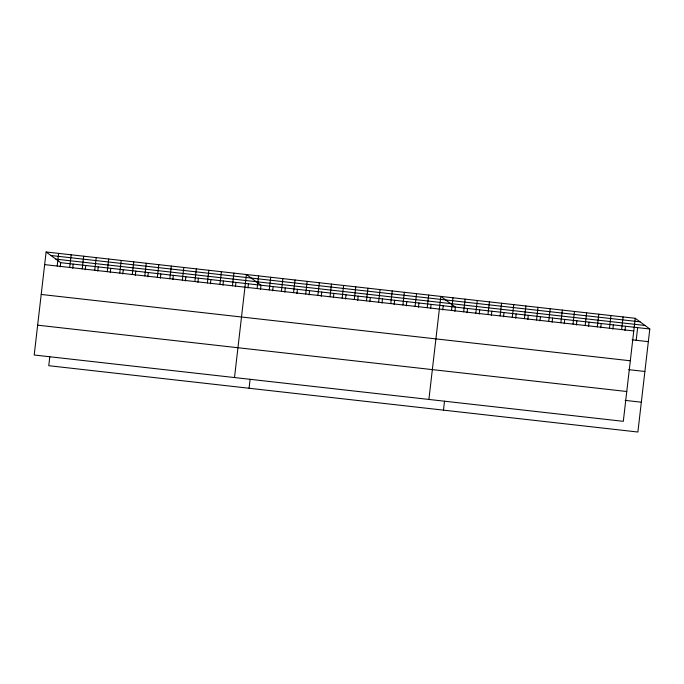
<?xml version="1.0" encoding="UTF-8"?>
<svg xmlns="http://www.w3.org/2000/svg" width="684" height="684" viewBox="0 0 684 684"><rect width="100%" height="100%" fill="white"/><g stroke="black" fill="none" stroke-linecap="round" stroke-linejoin="round"><path stroke-width="1.03" d="M46.119 251.977L34.2 355.005L623.312 421.327L635.231 318.299L46.119 251.977L60.688 262.673L649.8 328.995L637.881 432.023L48.769 365.701L49.804 356.749M57.174 266.033L58.636 253.379M60.201 266.888L60.688 262.673M69.691 267.444L71.162 254.79M72.718 268.299L73.205 264.084M82.217 268.855L83.679 256.201M85.235 269.71L85.722 265.486M94.734 270.266L96.196 257.611M97.752 271.112L98.24 266.897M107.251 271.676L108.713 259.022M110.269 272.523L110.765 268.308M119.768 273.078L121.23 260.433M122.795 273.933L123.282 269.718M132.286 274.489L133.748 261.835M135.312 275.344L135.8 271.129M144.803 275.9L146.273 263.246M147.829 276.755L148.317 272.54M157.329 277.311L158.791 264.657M160.347 278.166L160.834 273.942M169.846 278.721L171.308 266.067M172.864 279.576L173.351 275.353M182.363 280.132L183.825 267.478M185.39 280.979L185.877 276.763M194.88 281.534L196.342 268.889M197.907 282.389L198.394 278.174M207.397 282.945L208.859 270.3M210.424 283.8L210.911 279.585M219.915 284.356L221.385 271.702M222.941 285.211L223.429 280.996M232.44 285.767L233.902 273.113M235.458 286.622L235.946 282.406M234.501 377.551L246.42 274.523L260.989 285.219L260.501 289.443M247.976 288.032L248.463 283.809M257.107 288.545L258.569 275.891M249.061 388.247L250.096 379.304M269.257 289.913L270.719 277.259M272.651 290.811L273.138 286.587M281.406 291.281L282.868 278.627M284.8 292.179L285.288 287.955M293.556 292.649L295.018 279.995M296.95 293.547L297.437 289.323M305.705 294.017L307.176 281.363M309.1 294.915L309.587 290.691M317.855 295.385L319.325 282.731M321.249 296.283L321.736 292.059M330.013 296.753L331.475 284.099M333.399 297.651L333.886 293.427M342.162 298.121L343.624 285.467M345.548 299.019L346.036 294.795M354.312 299.489L355.774 286.835M357.698 300.387L358.185 296.163M366.462 300.857L367.924 288.203M369.847 301.755L370.343 297.531M378.611 302.225L380.073 289.571M382.005 303.123L382.493 298.899M390.761 303.593L392.223 290.939M394.155 304.491L394.642 300.267M402.91 304.961L404.372 292.307M406.305 305.859L406.792 301.635M415.06 306.329L416.522 293.675M418.454 307.227L418.941 303.003M427.209 307.697L428.68 295.043M430.604 308.595L431.091 304.371M428.902 399.439L440.829 296.411L455.39 307.107L454.903 311.331M442.753 309.963L443.241 305.739M451.517 310.433L452.979 297.779M443.471 410.135L444.506 401.192M463.666 311.801L465.129 299.147M467.052 312.699L467.54 308.475M475.816 313.169L477.278 300.515M479.202 314.067L479.698 309.843M487.966 314.537L489.428 301.883M491.36 315.435L491.847 311.211M500.115 315.905L501.577 303.251M503.509 316.803L503.997 312.579M512.265 317.273L513.727 304.619M515.659 318.171L516.146 313.947M524.414 318.641L525.876 305.987M527.809 319.539L528.296 315.315M536.564 320.009L538.034 307.355M539.958 320.907L540.446 316.683M548.713 321.377L550.184 308.723M552.108 322.275L552.595 318.051M560.871 322.745L562.334 310.091M564.257 323.643L564.745 319.419M573.021 324.113L574.483 311.459M576.407 325.011L576.894 320.787M585.171 325.481L586.633 312.827M588.556 326.379L589.044 322.155M597.32 326.849L598.782 314.195M600.714 327.747L601.202 323.523M609.47 328.217L610.932 315.563M612.864 329.115L613.351 324.891M621.619 329.585L623.081 316.931M625.014 330.483L625.501 326.259M636.188 340.281L637.65 327.627M50.924 255.5L640.044 321.831M55.883 259.142L644.995 325.464M44.657 264.623L633.769 330.953M632.136 339.828L648.338 341.649M41.202 294.453L630.323 360.776M628.681 369.651L644.884 371.472M37.654 325.174L626.766 391.504M625.133 400.379L641.327 402.201M635.231 318.299L649.8 328.995"/></g></svg>
